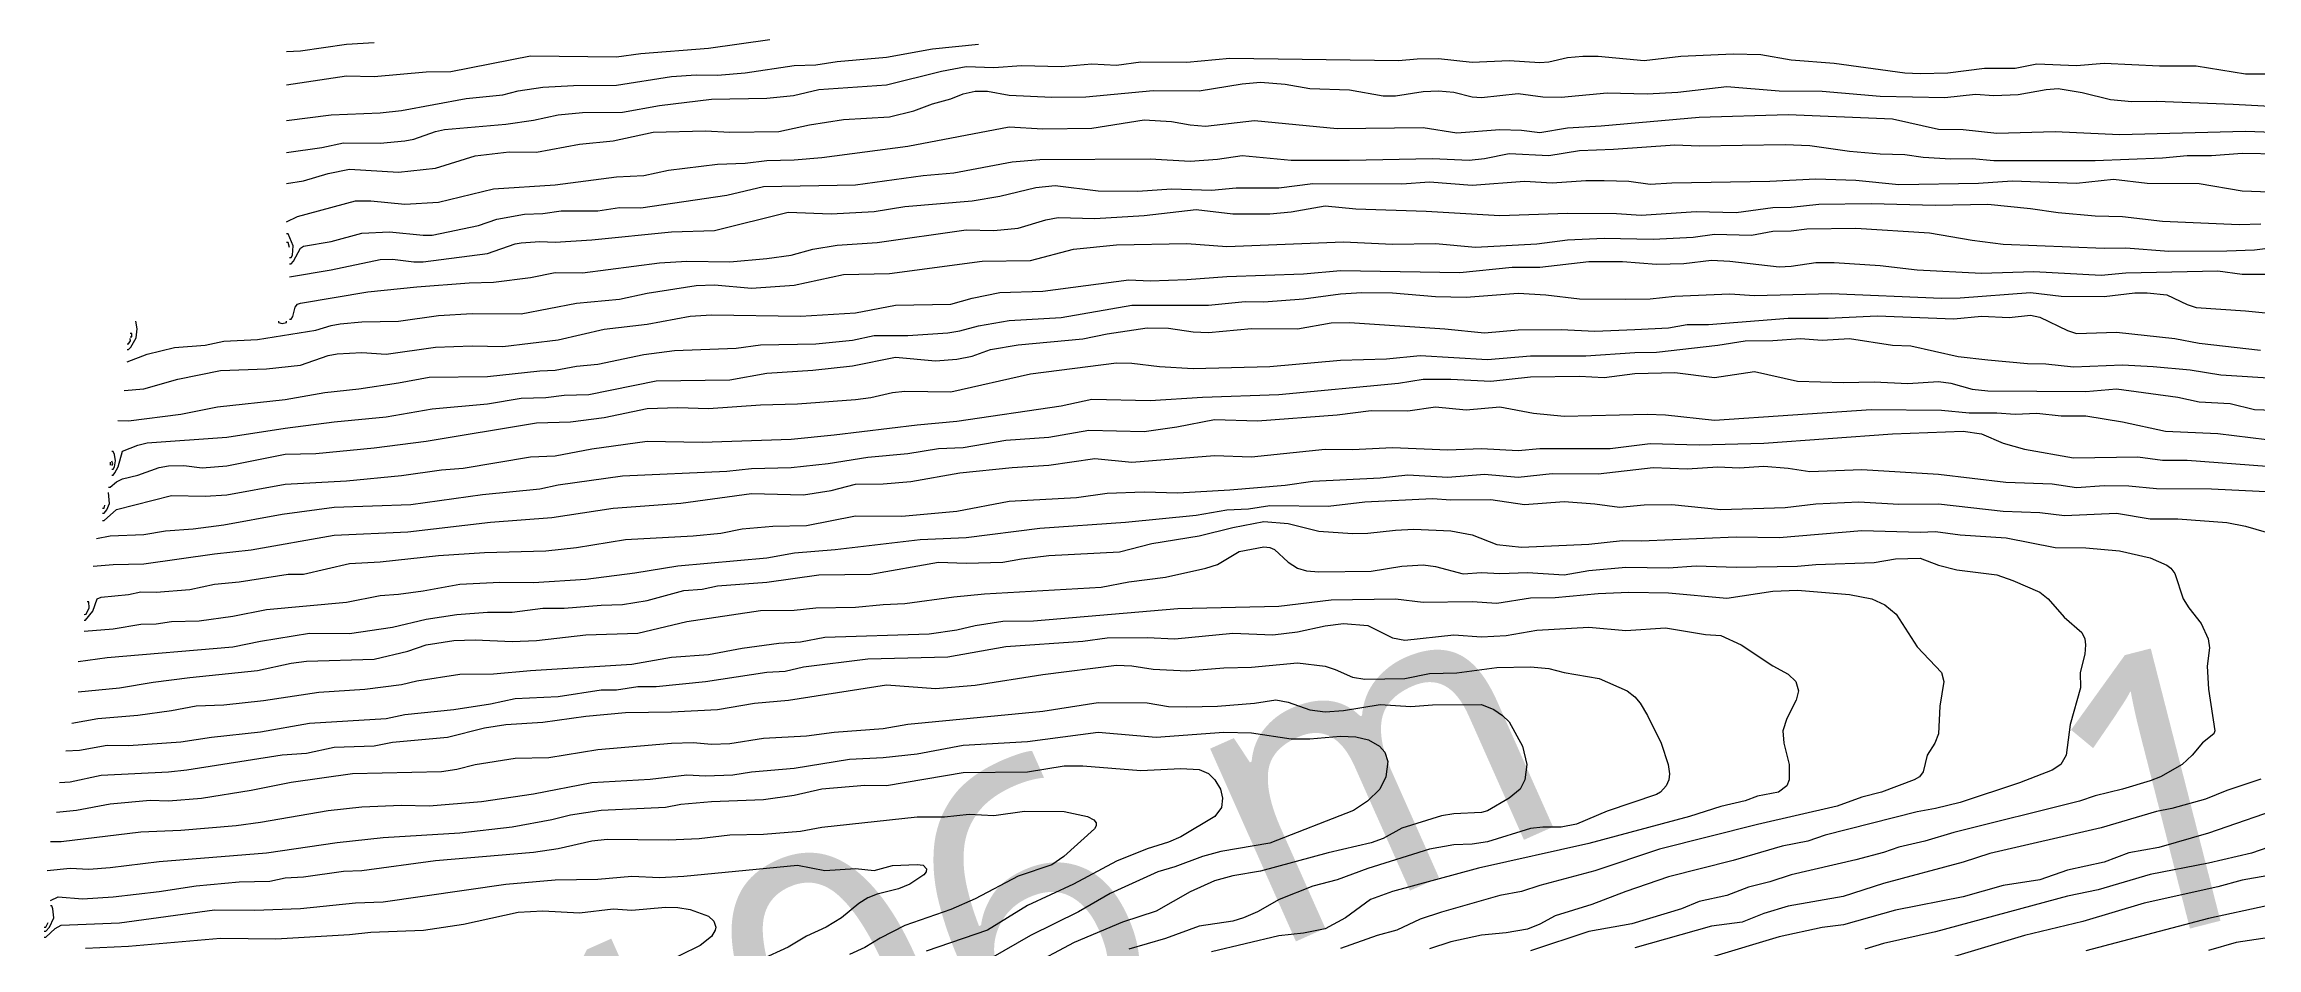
# Model space of a CAD drawing. Extents: x 474277 to 475042, y 254928 to 255625.
# Drawn here: x 474295.5 to 474350.8, y 255499.2 to 255521.8 of the extents above; entities that cross this region are included whole.
import ezdxf

# ---------------------------------------------------------------- set-up
doc = ezdxf.new("R2010")
doc.units = 0
doc.header["$MEASUREMENT"] = 0
doc.layers.add('BaseMapV2_DTM_export_MonNov09090547073261 — entities', color=1, linetype='CONTINUOUS')
doc.styles.get("Standard").update_dxf_attribs({"font": 'romans.shx'})

msp = doc.modelspace()

# ---------------------------------------------------------------- linework, layer by layer
at = {"layer": 'BaseMapV2_DTM_export_MonNov09090547073261 — entities', "color": 15, "linetype": 'Continuous', "true_color": 0xb7484b}
for points in [[(474301.512, 255520.802, 101), (474303.007, 255521.024, 101), (474303.697, 255521.007, 101), (474305, 255521.128, 101), (474305.614, 255521.134, 101), (474307.607, 255521.529, 101), (474309.754, 255521.498, 101), (474310.368, 255521.588, 101), (474312.055, 255521.72, 101), (474313.588, 255521.936, 101)], [(474301.512, 255521.638, 100.75), (474301.857, 255521.655, 100.75), (474303.007, 255521.815, 100.75), (474303.697, 255521.859, 100.75)], [(474301.512, 255519.909, 101.25), (474302.623, 255520.053, 101.25), (474303.85, 255520.102, 101.25), (474304.387, 255520.157, 101.25), (474305.997, 255520.46, 101.25), (474306.917, 255520.555, 101.25), (474307.301, 255520.654, 101.25), (474307.914, 255520.745, 101.25), (474308.681, 255520.786, 101.25), (474309.754, 255520.795, 101.25), (474311.135, 255521.009, 101.25), (474311.748, 255521.053, 101.25), (474312.285, 255521.04, 101.25), (474312.975, 255521.106, 101.25), (474314.202, 255521.287, 101.25), (474314.738, 255521.301, 101.25), (474315.275, 255521.383, 101.25), (474316.502, 255521.494, 101.25), (474317.652, 255521.705, 101.25), (474318.802, 255521.818, 101.25)], [(474301.512, 255519.112, 101.5), (474302.393, 255519.236, 101.5), (474302.93, 255519.356, 101.5), (474303.85, 255519.346, 101.5), (474304.464, 255519.404, 101.5), (474304.694, 255519.446, 101.5), (474305.23, 255519.632, 101.5), (474305.46, 255519.683, 101.5), (474306.994, 255519.816, 101.5), (474307.684, 255519.918, 101.5), (474308.298, 255520.055, 101.5), (474308.911, 255520.109, 101.5), (474309.908, 255520.121, 101.5), (474310.828, 255520.288, 101.5), (474312.131, 255520.448, 101.5), (474313.511, 255520.471, 101.5), (474314.185, 255520.536, 101.5), (474314.815, 255520.687, 101.5), (474316.502, 255520.803, 101.5), (474317.882, 255521.144, 101.5), (474318.495, 255521.263, 101.5), (474319.186, 255521.236, 101.5), (474319.876, 255521.288, 101.5), (474320.872, 255521.262, 101.5), (474321.639, 255521.33, 101.5), (474322.253, 255521.293, 101.5), (474322.866, 255521.374, 101.5), (474324.016, 255521.37, 101.5), (474325.09, 255521.472, 101.5), (474329.307, 255521.406, 101.5), (474329.767, 255521.452, 101.5), (474330.304, 255521.463, 101.5), (474331.147, 255521.369, 101.5), (474332.067, 255521.41, 101.5), (474332.834, 255521.356, 101.5), (474333.064, 255521.374, 101.5), (474333.524, 255521.484, 101.5), (474333.907, 255521.52, 101.5), (474334.291, 255521.515, 101.5), (474335.441, 255521.406, 101.5), (474336.361, 255521.522, 101.5), (474337.665, 255521.578, 101.5), (474338.355, 255521.556, 101.5), (474339.121, 255521.429, 101.5), (474340.195, 255521.341, 101.5), (474341.958, 255521.105, 101.5), (474342.342, 255521.084, 101.5), (474343.032, 255521.101, 101.5), (474343.952, 255521.215, 101.5), (474344.719, 255521.216, 101.5), (474345.255, 255521.325, 101.5), (474346.252, 255521.289, 101.5), (474346.942, 255521.341, 101.5), (474348.322, 255521.274, 101.5), (474349.243, 255521.277, 101.5), (474350.469, 255521.078, 101.5), (474351.313, 255521.074, 101.5)], [(474301.512, 255518.339, 101.75), (474301.933, 255518.403, 101.75), (474302.547, 255518.584, 101.75), (474303.084, 255518.696, 101.75), (474304.31, 255518.616, 101.75), (474305.23, 255518.717, 101.75), (474306.227, 255519.024, 101.75), (474307.071, 255519.128, 101.75), (474307.761, 255519.119, 101.75), (474308.834, 255519.319, 101.75), (474309.678, 255519.405, 101.75), (474310.674, 255519.616, 101.75), (474311.978, 255519.65, 101.75), (474312.591, 255519.623, 101.75), (474313.818, 255519.636, 101.75), (474314.585, 255519.802, 101.75), (474315.428, 255519.94, 101.75), (474316.579, 255520.003, 101.75), (474317.19, 255520.152, 101.75), (474317.652, 255520.328, 101.75), (474318.112, 255520.452, 101.75), (474318.419, 255520.58, 101.75), (474318.725, 255520.644, 101.75), (474319.032, 255520.647, 101.75), (474319.569, 255520.54, 101.75), (474320.642, 255520.491, 101.75), (474321.486, 255520.506, 101.75), (474323.173, 255520.663, 101.75), (474324.323, 255520.656, 101.75), (474325.396, 255520.83, 101.75), (474325.856, 255520.865, 101.75), (474326.47, 255520.816, 101.75), (474327.083, 255520.713, 101.75), (474328.08, 255520.677, 101.75), (474328.923, 255520.525, 101.75), (474329.23, 255520.528, 101.75), (474329.92, 255520.638, 101.75), (474330.304, 255520.655, 101.75), (474330.687, 255520.622, 101.75), (474331.147, 255520.506, 101.75), (474331.377, 255520.483, 101.75), (474332.297, 255520.589, 101.75), (474332.911, 255520.503, 101.75), (474333.371, 255520.491, 101.75), (474334.521, 255520.6, 101.75), (474335.518, 255520.581, 101.75), (474336.284, 255520.622, 101.75), (474337.511, 255520.759, 101.75), (474338.815, 255520.65, 101.75), (474339.888, 255520.644, 101.75), (474341.345, 255520.517, 101.75), (474342.955, 255520.487, 101.75), (474343.722, 255520.565, 101.75), (474344.182, 255520.537, 101.75), (474344.795, 255520.558, 101.75), (474345.492, 255520.689, 101.75), (474345.792, 255520.713, 101.75), (474346.388, 255520.612, 101.75), (474347.096, 255520.438, 101.75), (474347.632, 255520.388, 101.75), (474348.246, 255520.393, 101.75), (474350.163, 255520.32, 101.75), (474352.77, 255520.176, 101.75)], [(474301.512, 255517.382, 102), (474301.78, 255517.513, 102), (474303.237, 255517.904, 102), (474303.62, 255517.904, 102), (474304.464, 255517.82, 102), (474305.307, 255517.871, 102), (474306.687, 255518.207, 102), (474308.221, 255518.307, 102), (474309.754, 255518.504, 102), (474310.444, 255518.533, 102), (474311.058, 255518.668, 102), (474312.285, 255518.822, 102), (474312.975, 255518.841, 102), (474313.511, 255518.908, 102), (474314.202, 255518.924, 102), (474314.892, 255518.984, 102), (474317.039, 255519.267, 102), (474319.569, 255519.749, 102), (474320.412, 255519.704, 102), (474321.639, 255519.723, 102), (474322.943, 255519.926, 102), (474323.633, 255519.883, 102), (474324.093, 255519.8, 102), (474324.476, 255519.767, 102), (474325.703, 255519.915, 102), (474327.773, 255519.711, 102), (474329.92, 255519.734, 102), (474330.764, 255519.599, 102), (474331.837, 255519.682, 102), (474332.374, 255519.669, 102), (474332.834, 255519.607, 102), (474333.524, 255519.731, 102), (474334.367, 255519.777, 102), (474336.821, 255519.996, 102), (474339.045, 255520.062, 102), (474341.652, 255519.949, 102), (474342.802, 255519.695, 102), (474343.415, 255519.685, 102), (474344.259, 255519.594, 102), (474345.716, 255519.635, 102), (474347.326, 255519.564, 102), (474350.469, 255519.645, 102), (474351.62, 255519.603, 102)], [(474301.588, 255516.33, 102.25), (474301.627, 255516.33, 102.25), (474301.687, 255516.395, 102.25), (474301.857, 255516.72, 102.25), (474301.933, 255516.767, 102.25), (474302.623, 255516.885, 102.25), (474303.39, 255517.093, 102.25), (474304.08, 255517.128, 102.25), (474304.924, 255517.046, 102.25), (474305.154, 255517.049, 102.25), (474306.304, 255517.284, 102.25), (474306.764, 255517.445, 102.25), (474307.454, 255517.574, 102.25), (474307.914, 255517.589, 102.25), (474308.374, 255517.658, 102.25), (474309.294, 255517.655, 102.25), (474309.831, 255517.736, 102.25), (474310.368, 255517.732, 102.25), (474312.515, 255518.049, 102.25), (474313.435, 255518.264, 102.25), (474315.735, 255518.306, 102.25), (474317.422, 255518.54, 102.25), (474318.189, 255518.605, 102.25), (474319.646, 255518.881, 102.25), (474320.336, 255518.934, 102.25), (474323.096, 255518.95, 102.25), (474324.093, 255518.897, 102.25), (474324.783, 255518.941, 102.25), (474325.396, 255519.039, 102.25), (474326.623, 255518.921, 102.25), (474328.08, 255518.916, 102.25), (474330.15, 255518.962, 102.25), (474331.07, 255518.918, 102.25), (474331.454, 255518.958, 102.25), (474332.067, 255519.086, 102.25), (474333.064, 255519.036, 102.25), (474333.831, 255519.162, 102.25), (474334.674, 255519.192, 102.25), (474336.208, 255519.307, 102.25), (474336.821, 255519.275, 102.25), (474338.968, 255519.315, 102.25), (474339.581, 255519.289, 102.25), (474340.578, 255519.142, 102.25), (474341.345, 255519.079, 102.25), (474341.958, 255519.062, 102.25), (474342.418, 255518.998, 102.25), (474343.109, 255518.954, 102.25), (474343.645, 255518.959, 102.25), (474344.182, 255518.913, 102.25), (474346.712, 255518.914, 102.25), (474348.399, 255518.979, 102.25), (474349.013, 255519.033, 102.25), (474349.626, 255519.036, 102.25), (474350.393, 255519.097, 102.25), (474351.313, 255519.075, 102.25)], [(474301.588, 255516.007, 102.5), (474302.623, 255516.177, 102.5), (474303.85, 255516.442, 102.5), (474304.157, 255516.45, 102.5), (474304.694, 255516.381, 102.5), (474304.924, 255516.379, 102.5), (474306.534, 255516.589, 102.5), (474307.224, 255516.826, 102.5), (474307.377, 255516.854, 102.5), (474307.837, 255516.884, 102.5), (474308.221, 255516.869, 102.5), (474309.141, 255516.927, 102.5), (474311.135, 255517.133, 102.5), (474312.208, 255517.165, 102.5), (474314.048, 255517.622, 102.5), (474315.122, 255517.577, 102.5), (474316.195, 255517.64, 102.5), (474316.962, 255517.765, 102.5), (474318.649, 255517.9, 102.5), (474319.339, 255518.023, 102.5), (474320.235, 255518.235, 102.5), (474320.719, 255518.286, 102.5), (474321.793, 255518.154, 102.5), (474322.789, 255518.149, 102.5), (474323.633, 255518.203, 102.5), (474324.63, 255518.17, 102.5), (474325.243, 255518.225, 102.5), (474326.316, 255518.227, 102.5), (474327.16, 255518.339, 102.5), (474329.383, 255518.328, 102.5), (474330.074, 255518.378, 102.5), (474331.147, 255518.295, 102.5), (474332.451, 255518.392, 102.5), (474333.141, 255518.352, 102.5), (474333.984, 255518.412, 102.5), (474334.444, 255518.413, 102.5), (474335.058, 255518.396, 102.5), (474335.594, 255518.324, 102.5), (474336.131, 255518.357, 102.5), (474338.585, 255518.395, 102.5), (474339.735, 255518.455, 102.5), (474340.732, 255518.421, 102.5), (474341.805, 255518.313, 102.5), (474343.799, 255518.347, 102.5), (474344.642, 255518.404, 102.5), (474346.252, 255518.346, 102.5), (474347.172, 255518.447, 102.5), (474348.016, 255518.344, 102.5), (474349.319, 255518.336, 102.5), (474350.393, 255518.154, 102.5), (474351.773, 255518.104, 102.5)], [(474301.588, 255514.951, 102.75), (474301.627, 255514.951, 102.75), (474301.668, 255515.015, 102.75), (474301.725, 255515.245, 102.75), (474301.78, 255515.319, 102.75), (474301.857, 255515.348, 102.75), (474303.544, 255515.627, 102.75), (474304.77, 255515.754, 102.75), (474306.074, 255515.853, 102.75), (474306.687, 255515.871, 102.75), (474307.607, 255515.986, 102.75), (474308.221, 255516.109, 102.75), (474308.911, 255516.105, 102.75), (474310.828, 255516.355, 102.75), (474311.518, 255516.397, 102.75), (474312.591, 255516.376, 102.75), (474313.511, 255516.459, 102.75), (474314.125, 255516.548, 102.75), (474314.662, 255516.693, 102.75), (474315.275, 255516.798, 102.75), (474316.272, 255516.865, 102.75), (474318.495, 255517.179, 102.75), (474319.186, 255517.164, 102.75), (474319.799, 255517.219, 102.75), (474320.489, 255517.43, 102.75), (474320.796, 255517.484, 102.75), (474321.716, 255517.46, 102.75), (474322.943, 255517.537, 102.75), (474324.246, 255517.689, 102.75), (474325.166, 255517.581, 102.75), (474326.086, 255517.582, 102.75), (474326.623, 255517.628, 102.75), (474327.467, 255517.778, 102.75), (474328.233, 255517.707, 102.75), (474329.997, 255517.647, 102.75), (474331.837, 255517.534, 102.75), (474333.524, 255517.595, 102.75), (474334.751, 255517.589, 102.75), (474335.364, 255517.547, 102.75), (474336.744, 255517.636, 102.75), (474337.741, 255517.609, 102.75), (474338.661, 255517.737, 102.75), (474339.121, 255517.748, 102.75), (474339.811, 255517.818, 102.75), (474341.115, 255517.836, 102.75), (474342.725, 255517.798, 102.75), (474344.029, 255517.823, 102.75), (474345.102, 255517.715, 102.75), (474345.792, 255517.609, 102.75), (474346.712, 255517.532, 102.75), (474347.402, 255517.516, 102.75), (474348.399, 255517.395, 102.75), (474350.316, 255517.312, 102.75), (474350.853, 255517.328, 102.75)], [(474297.525, 255513.885, 103), (474298.023, 255514.074, 103), (474298.713, 255514.242, 103), (474299.48, 255514.301, 103), (474299.94, 255514.397, 103), (474300.783, 255514.437, 103), (474302.24, 255514.674, 103), (474302.623, 255514.791, 103), (474302.854, 255514.83, 103), (474303.39, 255514.883, 103), (474304.31, 255514.896, 103), (474305.307, 255515.036, 103), (474306.151, 255515.089, 103), (474307.377, 255515.084, 103), (474308.758, 255515.343, 103), (474309.831, 255515.445, 103), (474310.521, 255515.598, 103), (474311.748, 255515.792, 103), (474312.208, 255515.803, 103), (474313.128, 255515.72, 103), (474314.202, 255515.797, 103), (474315.428, 255516.061, 103), (474316.579, 255516.089, 103), (474318.897, 255516.395, 103), (474320.106, 255516.41, 103), (474321.179, 255516.694, 103), (474322.253, 255516.801, 103), (474324.016, 255516.841, 103), (474325.013, 255516.766, 103), (474327.927, 255516.879, 103), (474329.153, 255516.817, 103), (474330.227, 255516.836, 103), (474331.224, 255516.747, 103), (474332.757, 255516.826, 103), (474333.524, 255516.931, 103), (474334.444, 255516.975, 103), (474335.671, 255516.946, 103), (474336.668, 255516.997, 103), (474337.204, 255517.071, 103), (474338.125, 255517.047, 103), (474338.661, 255517.149, 103), (474339.121, 255517.152, 103), (474339.505, 255517.2, 103), (474340.732, 255517.219, 103), (474342.572, 255517.108, 103), (474343.645, 255516.917, 103), (474344.412, 255516.818, 103), (474346.942, 255516.72, 103), (474347.479, 255516.728, 103), (474348.553, 255516.649, 103), (474350.009, 255516.652, 103), (474350.699, 255516.68, 103), (474351.16, 255516.737, 103)], [(474301.588, 255516.492, 102), (474301.627, 255516.492, 102), (474301.658, 255516.549, 102), (474301.673, 255516.779, 102), (474301.55, 255517.083, 102), (474301.512, 255517.083, 102)], [(474301.585, 255516.74, 101.75), (474301.55, 255516.86, 101.75), (474301.512, 255516.86, 101.75)], [(474297.448, 255513.164, 103.25), (474297.946, 255513.21, 103.25), (474298.79, 255513.449, 103.25), (474299.863, 255513.661, 103.25), (474301.013, 255513.71, 103.25), (474301.857, 255513.799, 103.25), (474302.547, 255514.036, 103.25), (474302.777, 255514.084, 103.25), (474303.39, 255514.112, 103.25), (474304.004, 255514.069, 103.25), (474305.23, 255514.246, 103.25), (474306.151, 255514.281, 103.25), (474306.917, 255514.266, 103.25), (474308.298, 255514.427, 103.25), (474309.448, 255514.697, 103.25), (474310.521, 255514.82, 103.25), (474311.595, 255515.018, 103.25), (474312.131, 255515.052, 103.25), (474314.355, 255515.02, 103.25), (474315.735, 255515.108, 103.25), (474316.732, 255515.294, 103.25), (474318.112, 255515.321, 103.25), (474318.649, 255515.471, 103.25), (474319.339, 255515.616, 103.25), (474320.412, 255515.65, 103.25), (474322.559, 255515.928, 103.25), (474323.096, 255515.909, 103.25), (474324.016, 255515.938, 103.25), (474325.013, 255516.016, 103.25), (474326.93, 255516.08, 103.25), (474327.85, 255516.159, 103.25), (474330.84, 255516.114, 103.25), (474332.144, 255516.248, 103.25), (474332.834, 255516.243, 103.25), (474334.061, 255516.385, 103.25), (474334.904, 255516.384, 103.25), (474335.748, 255516.318, 103.25), (474336.438, 255516.335, 103.25), (474337.128, 255516.419, 103.25), (474337.588, 255516.398, 103.25), (474338.815, 255516.258, 103.25), (474339.121, 255516.273, 103.25), (474339.735, 255516.363, 103.25), (474340.195, 255516.365, 103.25), (474341.345, 255516.285, 103.25), (474342.265, 255516.179, 103.25), (474343.875, 255516.097, 103.25), (474345.179, 255516.142, 103.25), (474346.866, 255516.045, 103.25), (474347.479, 255516.102, 103.25), (474349.779, 255516.153, 103.25), (474350.393, 255516.071, 103.25), (474351.313, 255516.075, 103.25)], [(474297.294, 255512.418, 103.5), (474297.563, 255512.409, 103.5), (474298.866, 255512.577, 103.5), (474299.786, 255512.753, 103.5), (474301.473, 255512.94, 103.5), (474302.47, 255513.119, 103.5), (474303.314, 255513.206, 103.5), (474304.31, 255513.354, 103.5), (474305.077, 255513.498, 103.5), (474306.534, 255513.512, 103.5), (474307.837, 255513.653, 103.5), (474308.221, 255513.669, 103.5), (474308.758, 255513.776, 103.5), (474309.294, 255513.823, 103.5), (474310.444, 255514.068, 103.5), (474311.211, 255514.164, 103.5), (474312.745, 255514.222, 103.5), (474313.358, 255514.305, 103.5), (474314.738, 255514.327, 103.5), (474315.658, 255514.422, 103.5), (474316.195, 255514.54, 103.5), (474317.039, 255514.543, 103.5), (474318.035, 255514.608, 103.5), (474318.342, 255514.653, 103.5), (474318.802, 255514.783, 103.5), (474319.569, 255514.91, 103.5), (474320.872, 255514.99, 103.5), (474322.636, 255515.293, 103.5), (474324.553, 255515.293, 103.5), (474325.473, 255515.39, 103.5), (474325.933, 255515.379, 103.5), (474326.93, 255515.459, 103.5), (474327.85, 255515.583, 103.5), (474328.387, 255515.615, 103.5), (474329.153, 255515.602, 103.5), (474330.227, 255515.516, 103.5), (474330.994, 255515.493, 103.5), (474332.297, 255515.6, 103.5), (474332.987, 255515.559, 103.5), (474333.831, 255515.459, 103.5), (474334.981, 255515.448, 103.5), (474335.594, 255515.457, 103.5), (474336.208, 255515.52, 103.5), (474337.588, 255515.582, 103.5), (474338.201, 255515.539, 103.5), (474340.118, 255515.586, 103.5), (474342.878, 255515.468, 103.5), (474343.339, 255515.478, 103.5), (474345.102, 255515.616, 103.5), (474345.869, 255515.525, 103.5), (474346.942, 255515.516, 103.5), (474347.709, 255515.605, 103.5), (474348.016, 255515.608, 103.5), (474348.507, 255515.552, 103.5), (474349.013, 255515.312, 103.5), (474349.243, 255515.24, 103.5), (474350.469, 255515.159, 103.5), (474351.466, 255515.052, 103.5)], [(474297.141, 255511.053, 103.75), (474297.179, 255511.053, 103.75), (474297.222, 255511.105, 103.75), (474297.301, 255511.258, 103.75), (474297.409, 255511.649, 103.75), (474297.793, 255511.802, 103.75), (474298.023, 255511.857, 103.75), (474300.016, 255511.997, 103.75), (474301.473, 255512.226, 103.75), (474302.7, 255512.381, 103.75), (474304.004, 255512.504, 103.75), (474305.154, 255512.706, 103.75), (474306.534, 255512.829, 103.75), (474307.377, 255512.973, 103.75), (474307.991, 255512.987, 103.75), (474308.451, 255513.048, 103.75), (474309.064, 255513.067, 103.75), (474310.751, 255513.409, 103.75), (474312.591, 255513.435, 103.75), (474313.511, 255513.599, 103.75), (474314.662, 255513.673, 103.75), (474315.658, 255513.778, 103.75), (474316.732, 255514.001, 103.75), (474317.729, 255513.902, 103.75), (474318.265, 255513.95, 103.75), (474318.649, 255514.022, 103.75), (474319.109, 255514.187, 103.75), (474319.799, 255514.307, 103.75), (474321.409, 255514.457, 103.75), (474322.023, 255514.582, 103.75), (474323.019, 255514.731, 103.75), (474323.556, 255514.72, 103.75), (474324.169, 255514.631, 103.75), (474324.553, 255514.618, 103.75), (474325.626, 255514.717, 103.75), (474326.776, 255514.708, 103.75), (474327.62, 255514.856, 103.75), (474328.08, 255514.866, 103.75), (474330.457, 255514.705, 103.75), (474331.454, 255514.603, 103.75), (474332.297, 255514.684, 103.75), (474333.371, 255514.691, 103.75), (474334.214, 255514.644, 103.75), (474335.211, 255514.686, 103.75), (474336.054, 255514.733, 103.75), (474336.514, 255514.813, 103.75), (474337.051, 255514.811, 103.75), (474339.045, 255514.969, 103.75), (474340.041, 255514.976, 103.75), (474341.268, 255515.032, 103.75), (474343.185, 255514.952, 103.75), (474343.875, 255515.02, 103.75), (474344.565, 255514.992, 103.75), (474345.102, 255515.051, 103.75), (474345.332, 255514.997, 103.75), (474346.022, 255514.66, 103.75), (474346.252, 255514.593, 103.75), (474347.249, 255514.623, 103.75), (474348.706, 255514.462, 103.75), (474349.319, 255514.351, 103.75), (474350.849, 255514.172, 103.75)], [(474297.525, 255514.189, 102.75), (474297.563, 255514.189, 102.75), (474297.618, 255514.248, 102.75), (474297.754, 255514.478, 102.75), (474297.778, 255514.708, 102.75), (474297.747, 255514.9, 102.75)], [(474301.311, 255514.9, 102.75), (474301.311, 255514.862, 102.75), (474301.397, 255514.84, 102.75), (474301.51, 255514.862, 102.75), (474301.51, 255514.9, 102.75)], [(474297.064, 255510.747, 104), (474297.103, 255510.747, 104), (474297.256, 255510.882, 104), (474297.409, 255510.961, 104), (474297.793, 255511.052, 104), (474298.33, 255511.243, 104), (474298.56, 255511.285, 104), (474298.943, 255511.295, 104), (474299.403, 255511.231, 104), (474300.016, 255511.281, 104), (474301.473, 255511.572, 104), (474302.24, 255511.587, 104), (474303.697, 255511.729, 104), (474305, 255511.9, 104), (474307.761, 255512.36, 104), (474308.604, 255512.384, 104), (474309.448, 255512.491, 104), (474310.521, 255512.711, 104), (474311.288, 255512.742, 104), (474312.055, 255512.711, 104), (474313.358, 255512.807, 104), (474314.278, 255512.83, 104), (474315.735, 255512.938, 104), (474316.118, 255512.992, 104), (474316.655, 255513.118, 104), (474316.962, 255513.15, 104), (474318.112, 255513.133, 104), (474320.106, 255513.578, 104), (474322.253, 255513.855, 104), (474322.636, 255513.851, 104), (474323.326, 255513.763, 104), (474324.169, 255513.712, 104), (474326.086, 255513.764, 104), (474327.85, 255513.926, 104), (474329, 255513.959, 104), (474329.844, 255514.038, 104), (474331.53, 255513.937, 104), (474332.604, 255514.034, 104), (474333.984, 255514.029, 104), (474335.211, 255514.115, 104), (474335.748, 255514.122, 104), (474337.281, 255514.295, 104), (474337.971, 255514.406, 104), (474338.661, 255514.41, 104), (474339.351, 255514.464, 104), (474339.888, 255514.426, 104), (474340.578, 255514.466, 104), (474341.652, 255514.3, 104), (474342.112, 255514.285, 104), (474343.292, 255514.018, 104), (474344.029, 255513.929, 104), (474345.025, 255513.843, 104), (474345.485, 255513.831, 104), (474346.176, 255513.755, 104), (474347.402, 255513.805, 104), (474348.169, 255513.764, 104), (474349.089, 255513.678, 104), (474349.856, 255513.553, 104), (474351.313, 255513.463, 104)], [(474297.525, 255514.331, 102.5), (474297.563, 255514.331, 102.5), (474297.611, 255514.402, 102.5), (474297.601, 255514.467, 102.5)], [(474297.601, 255514.503, 102.5), (474297.64, 255514.503, 102.5), (474297.646, 255514.555, 102.5), (474297.64, 255514.589, 102.5), (474297.601, 255514.589, 102.5)], [(474296.911, 255509.917, 104.25), (474296.949, 255509.917, 104.25), (474297.256, 255510.193, 104.25), (474298.636, 255510.542, 104.25), (474299.48, 255510.521, 104.25), (474300.016, 255510.562, 104.25), (474301.473, 255510.824, 104.25), (474303.007, 255510.905, 104.25), (474304.387, 255511.037, 104.25), (474305.384, 255511.183, 104.25), (474305.921, 255511.228, 104.25), (474307.607, 255511.506, 104.25), (474308.221, 255511.534, 104.25), (474309.141, 255511.71, 104.25), (474310.521, 255511.897, 104.25), (474311.901, 255511.87, 104.25), (474314.125, 255511.947, 104.25), (474315.198, 255512.053, 104.25), (474317.269, 255512.305, 104.25), (474318.265, 255512.397, 104.25), (474320.872, 255512.785, 104.25), (474321.639, 255512.948, 104.25), (474323.096, 255512.916, 104.25), (474324.4, 255513.002, 104.25), (474326.316, 255513.066, 104.25), (474329.307, 255513.349, 104.25), (474329.92, 255513.444, 104.25), (474330.61, 255513.449, 104.25), (474331.607, 255513.402, 104.25), (474332.604, 255513.507, 104.25), (474333.831, 255513.526, 104.25), (474334.444, 255513.493, 104.25), (474335.211, 255513.588, 104.25), (474336.208, 255513.615, 104.25), (474337.204, 255513.493, 104.25), (474338.201, 255513.639, 104.25), (474339.275, 255513.398, 104.25), (474340.425, 255513.367, 104.25), (474341.192, 255513.384, 104.25), (474342.035, 255513.343, 104.25), (474342.802, 255513.387, 104.25), (474343.109, 255513.345, 104.25), (474343.645, 255513.195, 104.25), (474344.029, 255513.154, 104.25), (474346.482, 255513.136, 104.25), (474347.249, 255513.205, 104.25), (474348.783, 255513, 104.25), (474349.319, 255512.885, 104.25), (474350.086, 255512.843, 104.25), (474350.699, 255512.689, 104.25), (474351.39, 255512.667, 104.25)], [(474296.758, 255509.468, 104.5), (474297.103, 255509.53, 104.5), (474297.946, 255509.569, 104.5), (474298.483, 255509.659, 104.5), (474299.173, 255509.707, 104.5), (474299.94, 255509.807, 104.5), (474301.397, 255510.071, 104.5), (474302.7, 255510.248, 104.5), (474304.617, 255510.318, 104.5), (474306.408, 255510.568, 104.5), (474307.837, 255510.705, 104.5), (474308.298, 255510.81, 104.5), (474309.908, 255511.03, 104.5), (474312.515, 255511.147, 104.5), (474313.128, 255511.213, 104.5), (474314.125, 255511.239, 104.5), (474315.045, 255511.339, 104.5), (474316.042, 255511.497, 104.5), (474317.039, 255511.59, 104.5), (474317.805, 255511.715, 104.5), (474318.419, 255511.742, 104.5), (474319.492, 255511.926, 104.5), (474320.566, 255512.001, 104.5), (474321.562, 255512.17, 104.5), (474322.943, 255512.142, 104.5), (474323.766, 255512.255, 104.5), (474324.706, 255512.439, 104.5), (474325.78, 255512.406, 104.5), (474327.773, 255512.555, 104.5), (474328.617, 255512.667, 104.5), (474329.537, 255512.656, 104.5), (474330.227, 255512.755, 104.5), (474330.994, 255512.685, 104.5), (474331.837, 255512.76, 104.5), (474332.681, 255512.602, 104.5), (474333.447, 255512.523, 104.5), (474335.518, 255512.572, 104.5), (474335.978, 255512.553, 104.5), (474337.204, 255512.427, 104.5), (474341.115, 255512.686, 104.5), (474342.878, 255512.673, 104.5), (474343.569, 255512.603, 104.5), (474344.259, 255512.606, 104.5), (474344.719, 255512.57, 104.5), (474345.255, 255512.599, 104.5), (474345.869, 255512.531, 104.5), (474346.482, 255512.531, 104.5), (474347.402, 255512.384, 104.5), (474348.476, 255512.148, 104.5), (474349.779, 255512.087, 104.5), (474351.006, 255511.939, 104.5)], [(474296.681, 255508.778, 104.75), (474297.179, 255508.819, 104.75), (474297.946, 255508.831, 104.75), (474299.71, 255509.084, 104.75), (474300.63, 255509.182, 104.75), (474302.7, 255509.549, 104.75), (474304.54, 255509.634, 104.75), (474306.611, 255509.875, 104.75), (474308.144, 255509.991, 104.75), (474309.678, 255510.222, 104.75), (474311.365, 255510.351, 104.75), (474313.128, 255510.595, 104.75), (474314.432, 255510.562, 104.75), (474315.122, 255510.665, 104.75), (474315.735, 255510.823, 104.75), (474316.425, 255510.834, 104.75), (474317.115, 255510.892, 104.75), (474318.342, 255511.105, 104.75), (474319.646, 255511.24, 104.75), (474320.566, 255511.3, 104.75), (474321.716, 255511.464, 104.75), (474322.636, 255511.372, 104.75), (474324.706, 255511.54, 104.75), (474325.626, 255511.509, 104.75), (474327.467, 255511.698, 104.75), (474328.157, 255511.689, 104.75), (474329.153, 255511.743, 104.75), (474330.534, 255511.683, 104.75), (474331.377, 255511.715, 104.75), (474332.297, 255511.663, 104.75), (474332.834, 255511.715, 104.75), (474334.597, 255511.717, 104.75), (474335.594, 255511.837, 104.75), (474336.821, 255511.805, 104.75), (474338.431, 255511.852, 104.75), (474341.652, 255512.083, 104.75), (474343.415, 255512.151, 104.75), (474343.875, 255512.081, 104.75), (474344.412, 255511.848, 104.75), (474344.949, 255511.7, 104.75), (474346.176, 255511.482, 104.75), (474347.786, 255511.505, 104.75), (474348.399, 255511.424, 104.75), (474349.013, 255511.422, 104.75), (474351.006, 255511.277, 104.75)], [(474297.141, 255511.197, 103.5), (474297.179, 255511.197, 103.5), (474297.21, 255511.258, 103.5), (474297.236, 255511.411, 103.5), (474297.213, 255511.565, 103.5), (474297.179, 255511.638, 103.5), (474297.141, 255511.638, 103.5)], [(474296.451, 255507.428, 105), (474296.489, 255507.428, 105), (474296.665, 255507.654, 105), (474296.773, 255507.961, 105), (474296.873, 255508.001, 105), (474297.563, 255508.07, 105), (474297.87, 255508.137, 105), (474298.253, 255508.127, 105), (474299.096, 255508.191, 105), (474299.71, 255508.327, 105), (474300.323, 255508.385, 105), (474301.55, 255508.572, 105), (474301.933, 255508.574, 105), (474303.084, 255508.841, 105), (474303.85, 255508.881, 105), (474305.307, 255509.039, 105), (474306.457, 255509.115, 105), (474307.991, 255509.157, 105), (474308.758, 255509.246, 105), (474309.984, 255509.442, 105), (474311.671, 255509.53, 105), (474312.361, 255509.599, 105), (474312.898, 255509.705, 105), (474313.665, 255509.778, 105), (474314.508, 255509.795, 105), (474315.735, 255510.032, 105), (474316.885, 255510.029, 105), (474318.265, 255510.148, 105), (474319.569, 255510.398, 105), (474321.256, 255510.494, 105), (474322.023, 255510.596, 105), (474322.943, 255510.629, 105), (474323.786, 255510.606, 105), (474325.09, 255510.68, 105), (474326.47, 255510.799, 105), (474327.16, 255510.898, 105), (474328.847, 255510.985, 105), (474329.537, 255511.054, 105), (474330.534, 255511.001, 105), (474331.454, 255511.077, 105), (474332.297, 255511, 105), (474333.141, 255511.09, 105), (474334.291, 255511.086, 105), (474335.671, 255511.241, 105), (474336.514, 255511.207, 105), (474337.281, 255511.257, 105), (474337.818, 255511.235, 105), (474338.431, 255511.276, 105), (474339.045, 255511.226, 105), (474339.581, 255511.144, 105), (474340.885, 255511.193, 105), (474342.802, 255511.074, 105), (474344.483, 255510.875, 105), (474345.639, 255510.833, 105), (474346.252, 255510.738, 105), (474346.942, 255510.788, 105), (474347.556, 255510.784, 105), (474348.246, 255510.716, 105), (474349.626, 255510.706, 105), (474351.16, 255510.63, 105)], [(474297.111, 255511.296, 103), (474297.112, 255511.373, 103)], [(474297.141, 255511.289, 103.25), (474297.168, 255511.335, 103.25), (474297.141, 255511.4, 103.25)], [(474296.451, 255507.148, 105.25), (474297.179, 255507.214, 105.25), (474297.87, 255507.324, 105.25), (474298.253, 255507.338, 105.25), (474298.636, 255507.392, 105.25), (474299.326, 255507.406, 105.25), (474300.17, 255507.526, 105.25), (474301.013, 255507.69, 105.25), (474303.007, 255507.876, 105.25), (474303.85, 255508.046, 105.25), (474304.31, 255508.075, 105.25), (474304.924, 255508.159, 105.25), (474305.844, 255508.329, 105.25), (474306.841, 255508.38, 105.25), (474307.684, 255508.367, 105.25), (474308.988, 255508.452, 105.25), (474310.214, 255508.605, 105.25), (474311.288, 255508.781, 105.25), (474313.511, 255508.98, 105.25), (474314.209, 255509.111, 105.25), (474315.219, 255509.188, 105.25), (474317.345, 255509.443, 105.25), (474318.495, 255509.493, 105.25), (474320.336, 255509.726, 105.25), (474322.483, 255509.871, 105.25), (474324.246, 255510.05, 105.25), (474325.013, 255510.181, 105.25), (474325.55, 255510.207, 105.25), (474326.086, 255510.29, 105.25), (474327.543, 255510.274, 105.25), (474328.463, 255510.381, 105.25), (474330.15, 255510.469, 105.25), (474330.61, 255510.431, 105.25), (474331.607, 255510.445, 105.25), (474332.451, 255510.318, 105.25), (474333.447, 255510.388, 105.25), (474334.214, 255510.333, 105.25), (474334.827, 255510.254, 105.25), (474335.441, 255510.304, 105.25), (474336.131, 255510.314, 105.25), (474337.358, 255510.191, 105.25), (474338.968, 255510.241, 105.25), (474339.735, 255510.333, 105.25), (474340.808, 255510.38, 105.25), (474341.805, 255510.326, 105.25), (474342.802, 255510.33, 105.25), (474344.412, 255510.152, 105.25), (474345.332, 255510.118, 105.25), (474345.946, 255510.043, 105.25), (474347.249, 255510.101, 105.25), (474348.092, 255509.956, 105.25), (474348.783, 255509.961, 105.25), (474350.009, 255509.87, 105.25), (474350.469, 255509.776, 105.25), (474351.447, 255509.494, 105.25)], [(474296.911, 255510.101, 104), (474296.949, 255510.101, 104), (474297.015, 255510.184, 104), (474297.086, 255510.338, 104), (474297.064, 255510.615, 104)], [(474296.298, 255506.397, 105.5), (474297.026, 255506.493, 105.5), (474300.17, 255506.758, 105.5), (474300.86, 255506.901, 105.5), (474302.087, 255507.098, 105.5), (474303.084, 255507.097, 105.5), (474304.157, 255507.252, 105.5), (474305, 255507.454, 105.5), (474305.767, 255507.569, 105.5), (474306.534, 255507.627, 105.5), (474307.147, 255507.627, 105.5), (474307.914, 255507.728, 105.5), (474308.451, 255507.727, 105.5), (474309.371, 255507.803, 105.5), (474309.908, 255507.816, 105.5), (474310.521, 255507.921, 105.5), (474311.441, 255508.164, 105.5), (474311.901, 255508.205, 105.5), (474312.285, 255508.281, 105.5), (474313.511, 255508.378, 105.5), (474314.815, 255508.555, 105.5), (474316.118, 255508.574, 105.5), (474317.805, 255508.878, 105.5), (474318.495, 255508.849, 105.5), (474319.416, 255508.875, 105.5), (474319.876, 255508.963, 105.5), (474320.566, 255509.045, 105.5), (474322.329, 255509.133, 105.5), (474323.138, 255509.341, 105.5), (474324.323, 255509.53, 105.5), (474325.166, 255509.742, 105.5), (474325.933, 255509.889, 105.5), (474326.546, 255509.845, 105.5), (474327.313, 255509.653, 105.5), (474328.157, 255509.589, 105.5), (474328.54, 255509.597, 105.5), (474329.23, 255509.678, 105.5), (474329.69, 255509.699, 105.5), (474330.61, 255509.656, 105.5), (474331.147, 255509.561, 105.5), (474331.76, 255509.32, 105.5), (474332.374, 255509.249, 105.5), (474334.061, 255509.324, 105.5), (474334.904, 255509.419, 105.5), (474335.364, 255509.411, 105.5), (474337.741, 255509.512, 105.5), (474338.815, 255509.494, 105.5), (474340.885, 255509.663, 105.5), (474342.342, 255509.629, 105.5), (474342.725, 255509.645, 105.5), (474343.339, 255509.562, 105.5), (474344.489, 255509.48, 105.5), (474345.716, 255509.241, 105.5), (474346.482, 255509.235, 105.5), (474347.326, 255509.162, 105.5), (474348.092, 255508.98, 105.5), (474348.509, 255508.804, 105.5), (474348.605, 255508.728, 105.5), (474348.706, 255508.589, 105.5), (474348.917, 255507.961, 105.5), (474349.056, 255507.731, 105.5), (474349.368, 255507.347, 105.5), (474349.539, 255506.964, 105.5), (474349.572, 255506.734, 105.5), (474349.519, 255506.274, 105.5), (474349.549, 255505.702, 105.5), (474349.706, 255504.664, 105.5), (474349.682, 255504.587, 105.5), (474349.396, 255504.358, 105.5), (474349.14, 255504.05, 105.5), (474348.893, 255503.82, 105.5), (474348.346, 255503.514, 105.5), (474348.092, 255503.409, 105.5), (474347.402, 255503.202, 105.5), (474346.712, 255503.038, 105.5), (474346.325, 255502.9, 105.5), (474343.185, 255502.12, 105.5), (474342.46, 255501.903, 105.5), (474341.805, 255501.758, 105.5), (474341.422, 255501.621, 105.5), (474340.732, 255501.44, 105.5), (474339.121, 255501.067, 105.5), (474338.585, 255500.889, 105.5), (474338.048, 255500.757, 105.5), (474337.511, 255500.546, 105.5), (474336.821, 255500.395, 105.5), (474336.379, 255500.217, 105.5), (474335.134, 255499.836, 105.5), (474334.061, 255499.646, 105.5), (474332.604, 255499.165, 105.5)], [(474296.911, 255510.226, 103.75), (474296.949, 255510.226, 103.75), (474296.97, 255510.299, 103.75)], [(474296.298, 255505.638, 105.75), (474297.333, 255505.737, 105.75), (474298.176, 255505.88, 105.75), (474299.096, 255505.991, 105.75), (474300.783, 255506.166, 105.75), (474301.627, 255506.352, 105.75), (474302.01, 255506.402, 105.75), (474303.697, 255506.449, 105.75), (474304.54, 255506.656, 105.75), (474305, 255506.807, 105.75), (474305.691, 255506.915, 105.75), (474306.227, 255506.933, 105.75), (474307.147, 255506.892, 105.75), (474307.761, 255506.921, 105.75), (474308.988, 255507.057, 105.75), (474310.291, 255507.101, 105.75), (474311.518, 255507.392, 105.75), (474313.358, 255507.668, 105.75), (474314.202, 255507.679, 105.75), (474314.738, 255507.736, 105.75), (474315.735, 255507.75, 105.75), (474316.425, 255507.821, 105.75), (474316.962, 255507.842, 105.75), (474318.189, 255508.009, 105.75), (474318.956, 255508.081, 105.75), (474321.869, 255508.254, 105.75), (474322.559, 255508.382, 105.75), (474323.479, 255508.503, 105.75), (474324.488, 255508.728, 105.75), (474324.783, 255508.821, 105.75), (474325.32, 255509.146, 105.75), (474325.933, 255509.257, 105.75), (474326.086, 255509.24, 105.75), (474326.202, 255509.188, 105.75), (474326.546, 255508.875, 105.75), (474326.776, 255508.722, 105.75), (474327.007, 255508.657, 105.75), (474327.313, 255508.63, 105.75), (474328.617, 255508.648, 105.75), (474329.383, 255508.775, 105.75), (474329.92, 255508.807, 105.75), (474330.227, 255508.769, 105.75), (474330.917, 255508.584, 105.75), (474331.377, 255508.619, 105.75), (474331.837, 255508.589, 105.75), (474332.527, 255508.619, 105.75), (474333.447, 255508.56, 105.75), (474334.061, 255508.671, 105.75), (474334.981, 255508.752, 105.75), (474336.054, 255508.738, 105.75), (474336.744, 255508.784, 105.75), (474337.741, 255508.749, 105.75), (474339.275, 255508.779, 105.75), (474339.735, 255508.82, 105.75), (474341.192, 255508.867, 105.75), (474341.728, 255508.957, 105.75), (474342.342, 255508.972, 105.75), (474342.802, 255508.798, 105.75), (474343.262, 255508.685, 105.75), (474344.259, 255508.558, 105.75), (474344.656, 255508.421, 105.75), (474345.332, 255508.127, 105.75), (474345.544, 255507.961, 105.75), (474345.939, 255507.501, 105.75), (474346.386, 255507.117, 105.75), (474346.457, 255506.964, 105.75), (474346.476, 255506.811, 105.75), (474346.454, 255506.581, 105.75), (474346.34, 255506.121, 105.75), (474346.347, 255505.737, 105.75), (474346.092, 255504.817, 105.75), (474345.989, 255504.05, 105.75), (474345.856, 255503.82, 105.75), (474345.639, 255503.68, 105.75), (474344.824, 255503.36, 105.75), (474343.339, 255502.873, 105.75), (474342.725, 255502.72, 105.75), (474342.265, 255502.64, 105.75), (474339.965, 255502.052, 105.75), (474339.531, 255501.903, 105.75), (474338.891, 255501.783, 105.75), (474337.665, 255501.418, 105.75), (474336.054, 255501.014, 105.75), (474334.981, 255500.65, 105.75), (474334.137, 255500.326, 105.75), (474333.217, 255500.038, 105.75), (474332.834, 255499.833, 105.75), (474332.527, 255499.71, 105.75), (474331.99, 255499.615, 105.75), (474331.377, 255499.553, 105.75), (474330.61, 255499.386, 105.75), (474330.074, 255499.211, 105.75)], [(474296.144, 255504.85, 106), (474296.796, 255504.972, 106), (474297.793, 255505.056, 106), (474298.636, 255505.17, 106), (474299.25, 255505.287, 106), (474299.94, 255505.311, 106), (474300.937, 255505.422, 106), (474302.317, 255505.624, 106), (474303.467, 255505.702, 106), (474304.387, 255505.819, 106), (474304.77, 255505.913, 106), (474305.844, 255506.075, 106), (474306.687, 255506.083, 106), (474307.607, 255506.168, 106), (474310.138, 255506.324, 106), (474311.135, 255506.504, 106), (474312.055, 255506.567, 106), (474312.898, 255506.728, 106), (474313.818, 255506.853, 106), (474314.355, 255506.887, 106), (474314.968, 255507.004, 106), (474317.575, 255507.086, 106), (474318.265, 255507.182, 106), (474318.725, 255507.292, 106), (474319.416, 255507.405, 106), (474320.182, 255507.409, 106), (474323.786, 255507.721, 106), (474326.316, 255507.775, 106), (474327.62, 255507.937, 106), (474329.23, 255507.959, 106), (474329.92, 255507.873, 106), (474331.147, 255507.895, 106), (474331.76, 255507.852, 106), (474332.604, 255507.987, 106), (474333.217, 255507.992, 106), (474334.291, 255508.09, 106), (474335.058, 255508.122, 106), (474336.054, 255508.112, 106), (474337.511, 255507.972, 106), (474338.661, 255508.15, 106), (474339.275, 255508.173, 106), (474340.578, 255508.066, 106), (474341.131, 255507.961, 106), (474341.462, 255507.808, 106), (474341.745, 255507.577, 106), (474342.265, 255506.758, 106), (474342.871, 255506.121, 106), (474342.935, 255505.891, 106), (474342.834, 255505.277, 106), (474342.8, 255504.587, 106), (474342.707, 255504.357, 106), (474342.52, 255504.05, 106), (474342.418, 255503.633, 106), (474342.321, 255503.514, 106), (474342.193, 255503.437, 106), (474341.378, 255503.13, 106), (474340.885, 255503.008, 106), (474340.271, 255502.783, 106), (474338.278, 255502.323, 106), (474335.824, 255501.708, 106), (474334.214, 255501.165, 106), (474332.834, 255500.801, 106), (474332.374, 255500.651, 106), (474331.837, 255500.548, 106), (474330.38, 255500.133, 106), (474329.844, 255499.958, 106), (474329.259, 255499.68, 106), (474328.77, 255499.55, 106), (474327.85, 255499.22, 106)], [(474296.451, 255507.564, 104.75), (474296.5, 255507.577, 104.75), (474296.576, 255507.731, 104.75), (474296.566, 255507.883, 104.75), (474296.528, 255507.883, 104.75)], [(474295.991, 255504.158, 106.25), (474296.336, 255504.181, 106.25), (474297.026, 255504.303, 106.25), (474297.563, 255504.292, 106.25), (474298.866, 255504.385, 106.25), (474299.633, 255504.504, 106.25), (474300.86, 255504.636, 106.25), (474302.087, 255504.856, 106.25), (474304.004, 255504.97, 106.25), (474304.464, 255505.072, 106.25), (474305.691, 255505.196, 106.25), (474306.611, 255505.335, 106.25), (474307.224, 255505.466, 106.25), (474308.298, 255505.521, 106.25), (474309.371, 255505.684, 106.25), (474309.754, 255505.687, 106.25), (474310.291, 255505.769, 106.25), (474310.751, 255505.77, 106.25), (474311.978, 255505.891, 106.25), (474313.511, 255506.124, 106.25), (474313.972, 255506.153, 106.25), (474314.432, 255506.259, 106.25), (474316.042, 255506.464, 106.25), (474318.035, 255506.513, 106.25), (474319.492, 255506.765, 106.25), (474321.409, 255506.903, 106.25), (474322.023, 255506.989, 106.25), (474323.019, 255506.995, 106.25), (474323.709, 255506.956, 106.25), (474325.166, 255507.098, 106.25), (474326.163, 255507.059, 106.25), (474326.776, 255507.136, 106.25), (474327.467, 255507.286, 106.25), (474327.927, 255507.345, 106.25), (474328.54, 255507.293, 106.25), (474329.153, 255506.988, 106.25), (474329.46, 255506.925, 106.25), (474330.687, 255507.058, 106.25), (474331.377, 255507.011, 106.25), (474331.99, 255507.043, 106.25), (474332.757, 255507.178, 106.25), (474334.061, 255507.255, 106.25), (474334.981, 255507.171, 106.25), (474335.978, 255507.231, 106.25), (474336.974, 255507.069, 106.25), (474337.358, 255507.046, 106.25), (474337.865, 255506.811, 106.25), (474338.661, 255506.284, 106.25), (474339.045, 255506.081, 106.25), (474339.234, 255505.891, 106.25), (474339.299, 255505.661, 106.25), (474339.241, 255505.431, 106.25), (474339.009, 255504.97, 106.25), (474338.912, 255504.664, 106.25), (474338.931, 255504.357, 106.25), (474339.068, 255503.82, 106.25), (474339.066, 255503.437, 106.25), (474339.008, 255503.284, 106.25), (474338.802, 255503.13, 106.25), (474338.278, 255503.026, 106.25), (474337.971, 255502.91, 106.25), (474337.358, 255502.767, 106.25), (474336.577, 255502.517, 106.25), (474334.061, 255501.846, 106.25), (474331.3, 255501.229, 106.25), (474329.153, 255500.645, 106.25), (474328.6, 255500.447, 106.25), (474327.975, 255499.987, 106.25), (474327.467, 255499.711, 106.25), (474326.93, 255499.609, 106.25), (474326.316, 255499.537, 106.25), (474324.63, 255499.137, 106.25)], [(474295.838, 255503.37, 106.5), (474296.106, 255503.384, 106.5), (474296.873, 255503.551, 106.5), (474298.56, 255503.633, 106.5), (474299.02, 255503.687, 106.5), (474301.397, 255504.064, 106.5), (474302.01, 255504.107, 106.5), (474302.7, 255504.253, 106.5), (474303.697, 255504.288, 106.5), (474304.157, 255504.377, 106.5), (474305.537, 255504.504, 106.5), (474306.457, 255504.736, 106.5), (474306.994, 255504.816, 106.5), (474307.914, 255504.879, 106.5), (474308.988, 255505.031, 106.5), (474309.984, 255505.122, 106.5), (474311.135, 255505.138, 106.5), (474312.285, 255505.198, 106.5), (474313.205, 255505.35, 106.5), (474314.053, 255505.431, 106.5), (474316.502, 255505.813, 106.5), (474317.729, 255505.723, 106.5), (474318.725, 255505.801, 106.5), (474320.412, 255506.07, 106.5), (474322.253, 255506.301, 106.5), (474322.636, 255506.287, 106.5), (474323.173, 255506.204, 106.5), (474324.016, 255506.159, 106.5), (474324.936, 255506.234, 106.5), (474325.626, 255506.253, 106.5), (474326.776, 255506.358, 106.5), (474327.467, 255506.277, 106.5), (474327.723, 255506.197, 106.5), (474328.157, 255505.999, 106.5), (474328.463, 255505.949, 106.5), (474329.46, 255505.969, 106.5), (474330.074, 255506.09, 106.5), (474330.764, 255506.11, 106.5), (474331.76, 255506.243, 106.5), (474332.604, 255506.26, 106.5), (474333.064, 255506.218, 106.5), (474333.447, 255506.119, 106.5), (474334.32, 255505.967, 106.5), (474335.015, 255505.661, 106.5), (474335.212, 255505.507, 106.5), (474335.339, 255505.354, 106.5), (474335.53, 255505.047, 106.5), (474335.864, 255504.357, 106.5), (474336.039, 255503.82, 106.5), (474336.077, 255503.59, 106.5), (474336.059, 255503.437, 106.5), (474335.992, 255503.284, 106.5), (474335.851, 255503.13, 106.5), (474335.748, 255503.07, 106.5), (474334.521, 255502.651, 106.5), (474333.754, 255502.327, 106.5), (474333.371, 255502.254, 106.5), (474332.911, 255502.254, 106.5), (474332.604, 255502.218, 106.5), (474331.53, 255501.891, 106.5), (474331.147, 255501.832, 106.5), (474330.687, 255501.814, 106.5), (474330.074, 255501.703, 106.5), (474328.54, 255501.22, 106.5), (474327.773, 255500.939, 106.5), (474327.16, 255500.783, 106.5), (474326.318, 255500.447, 106.5), (474325.776, 255500.14, 106.5), (474325.431, 255499.987, 106.5), (474325.166, 255499.908, 106.5), (474324.323, 255499.781, 106.5), (474323.479, 255499.476, 106.5), (474322.559, 255499.208, 106.5)], [(474295.761, 255502.631, 106.75), (474296.259, 255502.68, 106.75), (474297.103, 255502.841, 106.75), (474298.1, 255502.927, 106.75), (474298.56, 255502.916, 106.75), (474299.382, 255502.977, 106.75), (474300.63, 255503.177, 106.75), (474301.627, 255503.377, 106.75), (474303.16, 255503.599, 106.75), (474305.384, 255503.649, 106.75), (474305.767, 255503.7, 106.75), (474306.227, 255503.821, 106.75), (474307.224, 255503.98, 106.75), (474308.067, 255503.997, 106.75), (474309.294, 255504.195, 106.75), (474311.135, 255504.353, 106.75), (474311.671, 255504.368, 106.75), (474312.131, 255504.325, 106.75), (474312.591, 255504.343, 106.75), (474313.435, 255504.481, 106.75), (474314.508, 255504.534, 106.75), (474315.198, 255504.631, 106.75), (474316.425, 255504.722, 106.75), (474317.039, 255504.824, 106.75), (474320.412, 255505.155, 106.75), (474321.793, 255505.369, 106.75), (474323.019, 255505.358, 106.75), (474323.556, 255505.273, 106.75), (474324.016, 255505.263, 106.75), (474324.783, 255505.278, 106.75), (474325.701, 255505.354, 106.75), (474326.24, 255505.432, 106.75), (474326.546, 255505.374, 106.75), (474327.083, 255505.182, 106.75), (474327.467, 255505.137, 106.75), (474327.927, 255505.169, 106.75), (474328.847, 255505.317, 106.75), (474329.613, 255505.271, 106.75), (474330.15, 255505.314, 106.75), (474331.377, 255505.321, 106.75), (474331.684, 255505.194, 106.75), (474331.9, 255505.047, 106.75), (474332.067, 255504.884, 106.75), (474332.402, 255504.28, 106.75), (474332.51, 255503.82, 106.75), (474332.464, 255503.437, 106.75), (474332.347, 255503.207, 106.75), (474332.067, 255502.977, 106.75), (474331.53, 255502.66, 106.75), (474331.377, 255502.622, 106.75), (474330.687, 255502.584, 106.75), (474330.38, 255502.539, 106.75), (474329.383, 255502.226, 106.75), (474328.923, 255501.973, 106.75), (474328.617, 255501.859, 106.75), (474327.543, 255501.617, 106.75), (474325.856, 255501.154, 106.75), (474325.166, 255501.036, 106.75), (474324.706, 255500.914, 106.75), (474324.093, 255500.637, 106.75), (474323.249, 255500.156, 106.75), (474322.406, 255499.883, 106.75), (474321.193, 255499.373, 106.75), (474320.038, 255498.76, 106.75)], [(474295.608, 255501.895, 107), (474295.876, 255501.895, 107), (474297.87, 255502.135, 107), (474298.866, 255502.178, 107), (474300.247, 255502.298, 107), (474300.86, 255502.379, 107), (474302.547, 255502.675, 107), (474303.39, 255502.762, 107), (474304.387, 255502.808, 107), (474305.077, 255502.791, 107), (474306.381, 255502.895, 107), (474307.684, 255503.085, 107), (474309.141, 255503.368, 107), (474310.598, 255503.454, 107), (474311.518, 255503.565, 107), (474311.978, 255503.541, 107), (474312.668, 255503.558, 107), (474313.128, 255503.638, 107), (474314.202, 255503.725, 107), (474315.582, 255503.952, 107), (474316.425, 255503.996, 107), (474317.269, 255504.085, 107), (474318.419, 255504.304, 107), (474320.029, 255504.398, 107), (474321.793, 255504.63, 107), (474323.249, 255504.503, 107), (474324.936, 255504.625, 107), (474325.626, 255504.609, 107), (474326.623, 255504.459, 107), (474327.083, 255504.464, 107), (474327.85, 255504.532, 107), (474328.233, 255504.514, 107), (474328.557, 255504.434, 107), (474328.826, 255504.28, 107), (474328.961, 255504.127, 107), (474329.035, 255503.897, 107), (474328.988, 255503.514, 107), (474328.839, 255503.207, 107), (474328.529, 255502.9, 107), (474328.178, 255502.67, 107), (474326.086, 255501.854, 107), (474324.86, 255501.649, 107), (474324.4, 255501.524, 107), (474323.709, 255501.263, 107), (474323.286, 255501.137, 107), (474322.099, 255500.593, 107), (474321.302, 255500.14, 107), (474320.106, 255499.546, 107), (474319.109, 255498.973, 107)], [(474295.531, 255501.174, 107.25), (474296.106, 255501.231, 107.25), (474296.566, 255501.208, 107.25), (474297.103, 255501.247, 107.25), (474298.33, 255501.396, 107.25), (474301.013, 255501.615, 107.25), (474302.777, 255501.875, 107.25), (474303.927, 255501.993, 107.25), (474305.844, 255502.116, 107.25), (474307.147, 255502.266, 107.25), (474308.144, 255502.449, 107.25), (474308.604, 255502.565, 107.25), (474309.371, 255502.682, 107.25), (474310.981, 255502.758, 107.25), (474311.365, 255502.827, 107.25), (474312.131, 255502.897, 107.25), (474313.435, 255502.948, 107.25), (474314.202, 255503.055, 107.25), (474314.892, 255503.216, 107.25), (474315.965, 255503.302, 107.25), (474316.502, 255503.297, 107.25), (474318.419, 255503.624, 107.25), (474320.029, 255503.638, 107.25), (474320.949, 255503.783, 107.25), (474321.409, 255503.79, 107.25), (474322.866, 255503.668, 107.25), (474323.863, 255503.722, 107.25), (474324.323, 255503.697, 107.25), (474324.553, 255503.595, 107.25), (474324.711, 255503.437, 107.25), (474324.851, 255503.207, 107.25), (474324.902, 255502.977, 107.25), (474324.876, 255502.747, 107.25), (474324.711, 255502.517, 107.25), (474323.863, 255502.014, 107.25), (474323.556, 255501.878, 107.25), (474323.019, 255501.716, 107.25), (474322.253, 255501.405, 107.25), (474321.179, 255500.834, 107.25), (474320.029, 255500.298, 107.25), (474319.032, 255499.685, 107.25), (474317.499, 255499.155, 107.25)], [(474350.853, 255503.454, 105.25), (474350.009, 255503.168, 105.25), (474349.473, 255502.952, 105.25), (474348.629, 255502.721, 105.25), (474348.246, 255502.647, 105.25), (474346.866, 255502.241, 105.25), (474344.08, 255501.597, 105.25), (474343.415, 255501.384, 105.25), (474341.422, 255500.849, 105.25), (474340.421, 255500.523, 105.25), (474339.045, 255500.281, 105.25), (474338.431, 255500.095, 105.25), (474337.895, 255499.88, 105.25), (474337.128, 255499.78, 105.25), (474335.211, 255499.237, 105.25)], [(474351.62, 255502.817, 105), (474349.549, 255502.105, 105), (474348.307, 255501.75, 105), (474347.556, 255501.614, 105), (474346.942, 255501.383, 105), (474346.022, 255501.179, 105), (474345.332, 255500.939, 105), (474344.412, 255500.796, 105), (474343.415, 255500.515, 105), (474341.728, 255500.183, 105), (474340.425, 255499.812, 105), (474339.888, 255499.75, 105), (474338.815, 255499.511, 105), (474337.128, 255499.006, 105)], [(474295.608, 255500.42, 107.5), (474295.799, 255500.517, 107.5), (474296.413, 255500.463, 107.5), (474297.179, 255500.517, 107.5), (474298.33, 255500.647, 107.5), (474299.25, 255500.789, 107.5), (474300.323, 255500.891, 107.5), (474301.09, 255500.909, 107.5), (474301.473, 255500.989, 107.5), (474301.933, 255501.017, 107.5), (474302.93, 255501.154, 107.5), (474303.39, 255501.169, 107.5), (474305.23, 255501.418, 107.5), (474307.684, 255501.626, 107.5), (474308.298, 255501.724, 107.5), (474309.141, 255501.911, 107.5), (474309.524, 255501.958, 107.5), (474311.058, 255501.935, 107.5), (474311.825, 255501.974, 107.5), (474312.591, 255502.066, 107.5), (474313.435, 255502.078, 107.5), (474314.355, 255502.157, 107.5), (474314.892, 255502.253, 107.5), (474317.269, 255502.513, 107.5), (474317.959, 255502.511, 107.5), (474318.572, 255502.578, 107.5), (474319.186, 255502.549, 107.5), (474319.952, 255502.658, 107.5), (474320.949, 255502.649, 107.5), (474321.527, 255502.517, 107.5), (474321.686, 255502.44, 107.5), (474321.743, 255502.363, 107.5), (474321.746, 255502.287, 107.5), (474321.705, 255502.21, 107.5), (474320.934, 255501.52, 107.5), (474320.642, 255501.31, 107.5), (474319.799, 255501.031, 107.5), (474318.725, 255500.466, 107.5), (474318.112, 255500.194, 107.5), (474316.962, 255499.794, 107.5), (474316.349, 255499.485, 107.5), (474315.965, 255499.248, 107.5), (474315.582, 255499.073, 107.5)], [(474351.466, 255501.893, 104.75), (474350.623, 255501.605, 104.75), (474349.549, 255501.353, 104.75), (474348.092, 255501.075, 104.75), (474346.789, 255500.691, 104.75), (474346.022, 255500.532, 104.75), (474342.725, 255499.639, 104.75), (474341.422, 255499.348, 104.75), (474340.962, 255499.209, 104.75)], [(474295.454, 255499.502, 107.75), (474295.493, 255499.502, 107.75), (474295.723, 255499.721, 107.75), (474295.876, 255499.809, 107.75), (474297.333, 255499.861, 107.75), (474299.71, 255500.193, 107.75), (474300.707, 255500.18, 107.75), (474301.857, 255500.22, 107.75), (474303.237, 255500.364, 107.75), (474303.927, 255500.389, 107.75), (474306.994, 255500.83, 107.75), (474308.221, 255500.94, 107.75), (474309.294, 255500.954, 107.75), (474310.138, 255501.03, 107.75), (474310.828, 255500.999, 107.75), (474311.441, 255501.03, 107.75), (474314.278, 255501.302, 107.75), (474314.968, 255501.173, 107.75), (474315.735, 255501.218, 107.75), (474316.195, 255501.175, 107.75), (474316.655, 255501.295, 107.75), (474317.269, 255501.32, 107.75), (474317.422, 255501.303, 107.75), (474317.502, 255501.213, 107.75), (474317.494, 255501.137, 107.75), (474317.441, 255501.06, 107.75), (474317.092, 255500.83, 107.75), (474316.809, 255500.711, 107.75), (474316.272, 255500.583, 107.75), (474316.042, 255500.486, 107.75), (474315.812, 255500.349, 107.75), (474315.377, 255499.987, 107.75), (474314.994, 255499.757, 107.75), (474314.508, 255499.532, 107.75), (474314.048, 255499.253, 107.75), (474313.358, 255498.938, 107.75)], [(474351.006, 255501.035, 104.5), (474350.393, 255500.93, 104.5), (474349.779, 255500.764, 104.5), (474347.939, 255500.357, 104.5), (474346.406, 255499.898, 104.5), (474344.949, 255499.548, 104.5), (474343.032, 255498.976, 104.5)], [(474295.454, 255499.656, 107.5), (474295.493, 255499.656, 107.5), (474295.583, 255499.757, 107.5), (474295.695, 255499.987, 107.5), (474295.672, 255500.217, 107.5), (474295.646, 255500.292, 107.5), (474295.608, 255500.292, 107.5)], [(474296.489, 255499.234, 108), (474297.563, 255499.282, 108), (474299.863, 255499.478, 108), (474301.243, 255499.466, 108), (474303.084, 255499.569, 108), (474303.62, 255499.633, 108), (474304.936, 255499.68, 108), (474305.935, 255499.833, 108), (474307.301, 255500.129, 108), (474307.914, 255500.162, 108), (474308.834, 255500.115, 108), (474309.678, 255500.215, 108), (474310.138, 255500.183, 108), (474310.981, 255500.258, 108), (474311.288, 255500.245, 108), (474311.595, 255500.195, 108), (474312.055, 255500.027, 108), (474312.188, 255499.91, 108), (474312.239, 255499.757, 108), (474312.227, 255499.68, 108), (474312.13, 255499.526, 108), (474311.846, 255499.296, 108), (474310.828, 255498.798, 108)], [(474351.006, 255500.289, 104.25), (474349.549, 255499.975, 104.25), (474346.482, 255499.166, 104.25)], [(474295.454, 255499.758, 107.25), (474295.493, 255499.758, 107.25), (474295.551, 255499.872, 107.25)], [(474351.236, 255499.52, 104), (474350.239, 255499.369, 104), (474349.549, 255499.171, 104)]]:
    msp.add_polyline3d(points, dxfattribs=at)

# ---------------------------------------------------------------- texts
at = {"layer": 'BaseMapV2_DTM_export_MonNov09090547073261 — entities', "color": 250, "true_color": 0x323232, "char_height": 0.2, "width": 21.93774, "attachment_point": 7}
for s, insert, rotation in [('\\fOpen Sans|i0|b0;\\H7.02279;104\\~m', (474346.725, 255499.015), 14.3608), ('\\fOpen Sans|i0|b0;\\H7.02279;106\\~m', (474309.556, 255491.643), 23.9974)]:
    msp.add_mtext(s, dxfattribs=dict(at, insert=insert, rotation=rotation))

doc.saveas('drawing.dxf')
